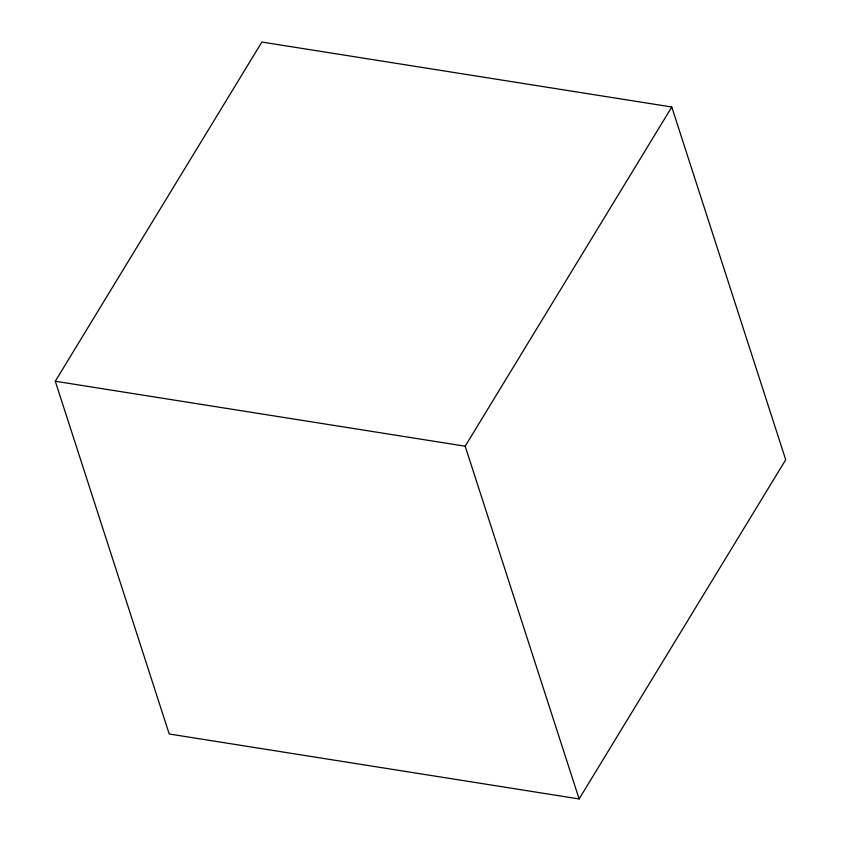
<?xml version="1.0" encoding="UTF-8"?>
<svg xmlns="http://www.w3.org/2000/svg" width="841" height="841" viewBox="0 0 841 841"><rect width="100%" height="100%" fill="white"/><g stroke="black" fill="none" stroke-linecap="round" stroke-linejoin="round"><path stroke-width="1.26" d="M55.285 381.236L261.877 42.05L671.78 107.007L785.715 459.764L579.123 798.95L169.22 733.993L55.285 381.236L465.189 446.203L579.123 798.95M465.189 446.203L671.78 107.007"/></g></svg>
